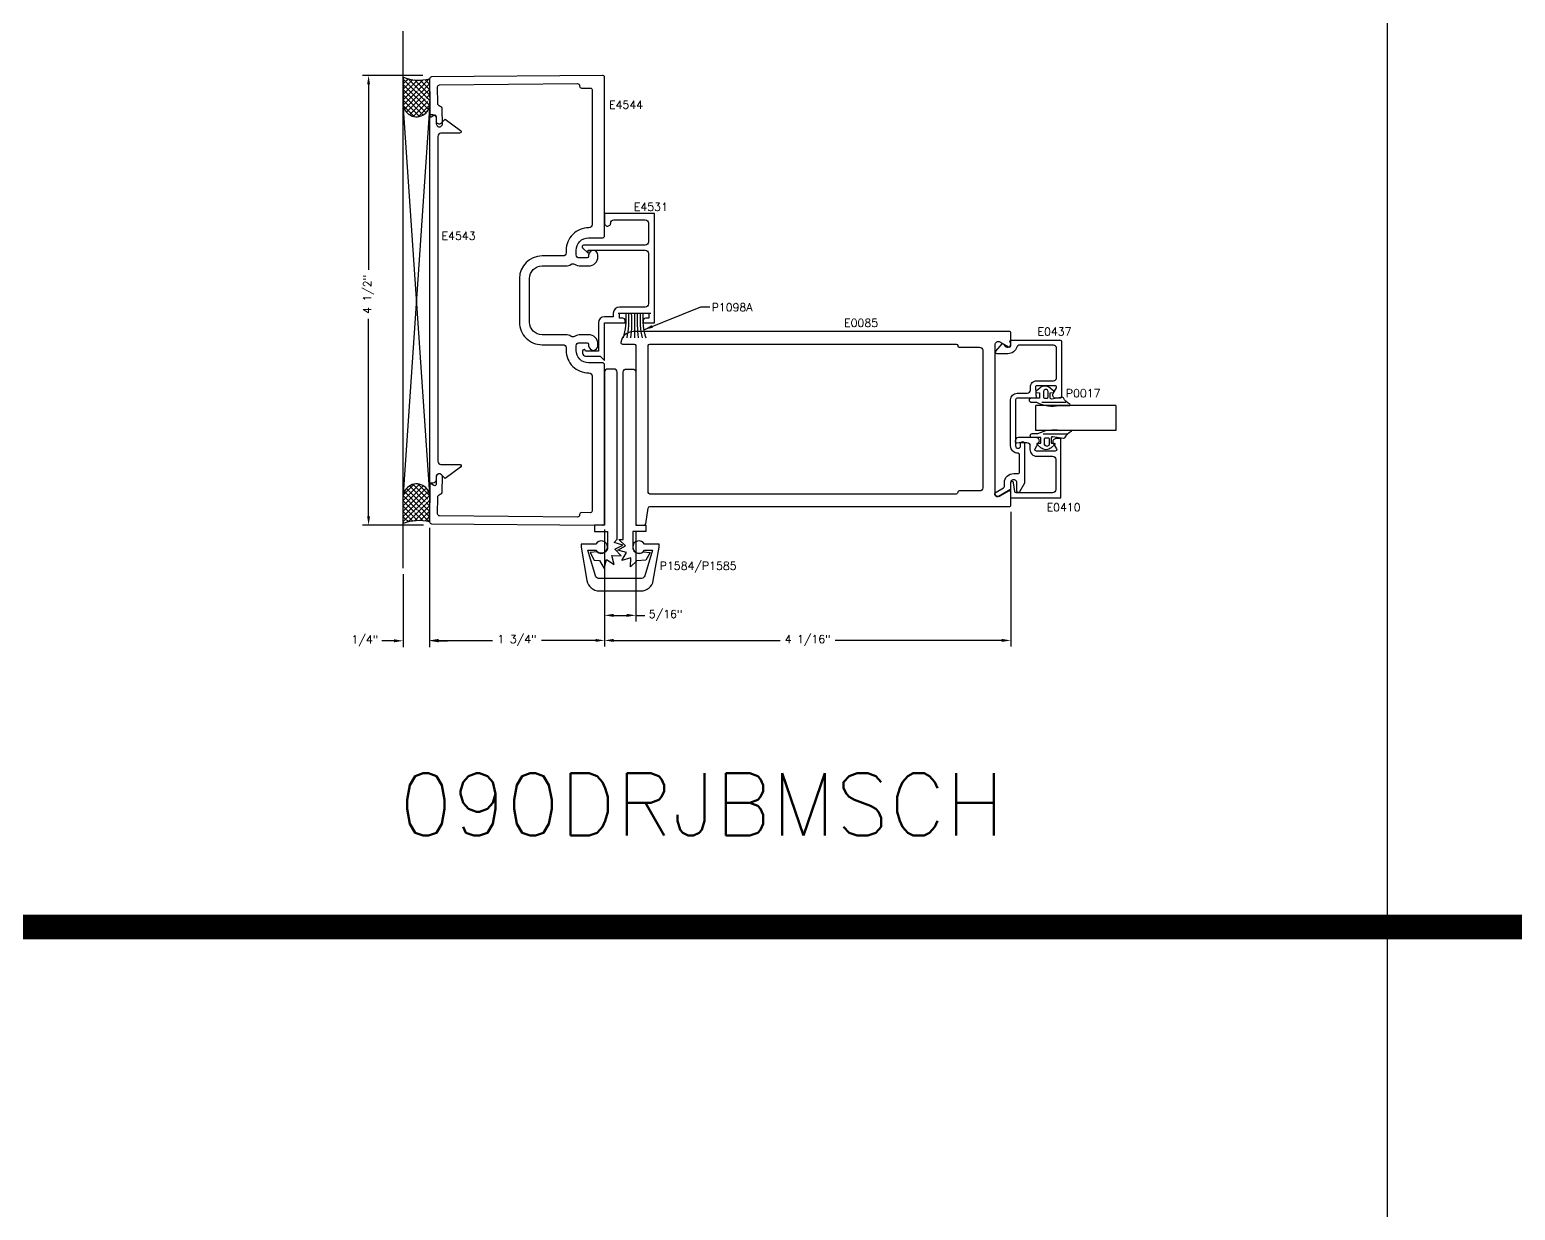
# Model space of a CAD drawing. Extents: x 0 to 130, y 0 to 90.
# Drawn here: x 14.98 to 29.83, y 57.05 to 68.85 of the extents above; entities that cross this region are included whole.
import ezdxf

# ---------------------------------------------------------------- set-up
doc = ezdxf.new("R2010")
doc.units = 0
doc.header["$MEASUREMENT"] = 0
doc.header["$PDMODE"] = 3
doc.layers.get('DEFPOINTS').update_dxf_attribs({"linetype": 'CONTINUOUS'})
for name, color, linetype in [('R-ANNO-DIMS', 3, 'CONTINUOUS'), ('R-ANNO-TEXT', 6, 'CONTINUOUS'), ('R-DET1', 4, 'CONTINUOUS'), ('R-DET2', 2, 'CONTINUOUS'), ('R-DET3', 5, 'CONTINUOUS'), ('R-OTLN', 1, 'CONTINUOUS'), ('R-PAT1', 5, 'CONTINUOUS'), ('TITLE', 7, 'CONTINUOUS')]:
    doc.layers.add(name, color=color, linetype=linetype)
doc.styles.get("Standard").update_dxf_attribs({"font": 'simplex'})
doc.dimstyles.new('1X', dxfattribs={"dimscale": 0, "dimtxt": 0.08, "dimasz": 0.09, "dimexe": 0.062, "dimexo": 0.062, "dimgap": 0.045, "dimtad": 0, "dimdec": 4, "dimzin": 4, "dimtxsty": 'STANDARD', "dimcen": 0, "dimazin": 3, "dimtp": 0.02, "dimtfac": 1, "dimtdec": 4, "dimtofl": 0, "dimtmove": 0, "dimatfit": 3, "dimtolj": 1, "dimtzin": 4})

# ---------------------------------------------------------------- blocks, each defined once
blk = doc.blocks.new('*D34')
at = {"layer": 'DEFPOINTS', "color": 0}
for p in [(20.72757137203157, 63.89698920766347), (21.0395713720316, 63.89698920766347), (21.0395713720316, 62.99605034552312)]:
    blk.add_point(p, dxfattribs=at)
at = {"layer": 'R-ANNO-DIMS', "color": 0}
for p, q in [((20.72757137203157, 63.83498920766348), (20.72757137203157, 62.93405034552313)), ((21.0395713720316, 63.83498920766348), (21.0395713720316, 62.93405034552313)), ((20.81757137203157, 62.99605034552312), (20.9495713720316, 62.99605034552312)), ((21.0395713720316, 62.99605034552312), (21.1295713720316, 62.99605034552312))]:
    blk.add_line(p, q, dxfattribs=at)
for points in [[(20.81757137203157, 63.01105034552312), (20.81757137203157, 62.98105034552312), (20.72757137203157, 62.99605034552312)], [(20.9495713720316, 63.01105034552312), (20.9495713720316, 62.98105034552312), (21.0395713720316, 62.99605034552312)]]:
    blk.add_solid(points, dxfattribs=at)
at = {"layer": 'R-ANNO-DIMS', "color": 0, "insert": (21.33838089584112, 62.99605034552312), "char_height": 0.08, "attachment_point": 5}
blk.add_mtext('\\A1;5/16"', dxfattribs=at)
blk = doc.blocks.new('*D35')
at = {"layer": 'DEFPOINTS', "color": 0}
for p in [(18.97781253737924, 63.93225988324691), (20.72757137203157, 63.91716450658701), (20.72757137203157, 62.7453210521153)]:
    blk.add_point(p, dxfattribs=at)
at = {"layer": 'R-ANNO-DIMS', "color": 0}
for p, q in [((18.97781253737924, 63.87025988324691), (18.97781253737924, 62.6833210521153)), ((20.72757137203157, 63.85516450658701), (20.72757137203157, 62.6833210521153)), ((19.06781253737924, 62.7453210521153), (19.6076919547054, 62.7453210521153)), ((20.63757137203157, 62.7453210521153), (20.0976919547054, 62.7453210521153))]:
    blk.add_line(p, q, dxfattribs=at)
for points in [[(19.06781253737924, 62.7603210521153), (19.06781253737924, 62.7303210521153), (18.97781253737924, 62.7453210521153)], [(20.63757137203157, 62.7603210521153), (20.63757137203157, 62.7303210521153), (20.72757137203157, 62.7453210521153)]]:
    blk.add_solid(points, dxfattribs=at)
at = {"layer": 'R-ANNO-DIMS', "color": 0, "insert": (19.8526919547054, 62.7453210521153), "char_height": 0.08, "attachment_point": 5}
blk.add_mtext('\\A1;1 3/4"', dxfattribs=at)
blk = doc.blocks.new('*D36')
at = {"layer": 'DEFPOINTS', "color": 0}
for p in [(18.97236226771744, 68.39731440166048), (18.36817989764812, 63.89726064478563), (18.97763800666927, 63.89726064478563)]:
    blk.add_point(p, dxfattribs=at)
at = {"layer": 'R-ANNO-DIMS', "color": 0}
for p, q in [((18.91036226771744, 68.39731440166048), (18.30617989764812, 68.39731440166048)), ((18.36817989764812, 68.30731440166048), (18.36817989764812, 66.45097365401037)), ((18.36817989764812, 63.98726064478564), (18.36817989764812, 65.96097365401036)), ((18.91563800666927, 63.89726064478563), (18.30617989764812, 63.89726064478563))]:
    blk.add_line(p, q, dxfattribs=at)
for points in [[(18.35317989764812, 68.30731440166048), (18.38317989764812, 68.30731440166048), (18.36817989764812, 68.39731440166048)], [(18.35317989764812, 63.98726064478564), (18.38317989764812, 63.98726064478564), (18.36817989764812, 63.89726064478563)]]:
    blk.add_solid(points, dxfattribs=at)
at = {"layer": 'R-ANNO-DIMS', "color": 0, "insert": (18.36817989764811, 66.20597365401036), "char_height": 0.08, "attachment_point": 5, "rotation": 90}
blk.add_mtext('\\A1;4 1/2"', dxfattribs=at)
blk = doc.blocks.new('*D37')
at = {"layer": 'DEFPOINTS', "color": 0}
for p in [(24.78957029291364, 64.09448921050193), (20.72757137203157, 63.89698920766347), (24.78957029291364, 62.7453210521153)]:
    blk.add_point(p, dxfattribs=at)
at = {"layer": 'R-ANNO-DIMS', "color": 0}
for p, q in [((24.78957029291364, 64.03248921050194), (24.78957029291364, 62.6833210521153)), ((20.72757137203157, 63.83498920766348), (20.72757137203157, 62.6833210521153)), ((20.81757137203157, 62.7453210521153), (22.48309464199642, 62.7453210521153)), ((24.69957029291364, 62.7453210521153), (23.0340470229488, 62.7453210521153))]:
    blk.add_line(p, q, dxfattribs=at)
for points in [[(20.81757137203157, 62.7603210521153), (20.81757137203157, 62.7303210521153), (20.72757137203157, 62.7453210521153)], [(24.69957029291364, 62.7603210521153), (24.69957029291364, 62.7303210521153), (24.78957029291364, 62.7453210521153)]]:
    blk.add_solid(points, dxfattribs=at)
at = {"layer": 'R-ANNO-DIMS', "color": 0, "insert": (22.75857083247261, 62.7453210521153), "char_height": 0.08, "attachment_point": 5}
blk.add_mtext('\\A1;4 1/16"', dxfattribs=at)
blk = doc.blocks.new('*D38')
at = {"layer": 'DEFPOINTS', "color": 0}
for p in [(18.71336613589012, 63.46851755550666), (18.97781253737924, 62.7453210521153), (18.97781253737924, 62.74154336999693)]:
    blk.add_point(p, dxfattribs=at)
at = {"layer": 'R-ANNO-DIMS', "color": 0}
for p, q in [((18.71336613589012, 63.40651755550666), (18.71336613589012, 62.67954336999694)), ((18.62336613589012, 62.74154336999693), (18.50208042160441, 62.74154336999693)), ((19.06781253737924, 62.74154336999693), (19.15781253737924, 62.74154336999693)), ((18.97781253737924, 62.6833210521153), (18.97781253737924, 62.67954336999694))]:
    blk.add_line(p, q, dxfattribs=at)
for points in [[(18.62336613589012, 62.75654336999693), (18.62336613589012, 62.72654336999693), (18.71336613589012, 62.74154336999693)], [(19.06781253737924, 62.75654336999693), (19.06781253737924, 62.72654336999693), (18.97781253737924, 62.74154336999693)]]:
    blk.add_solid(points, dxfattribs=at)
at = {"layer": 'R-ANNO-DIMS', "color": 0, "insert": (18.33136613589012, 62.74154336999693), "char_height": 0.08, "attachment_point": 5}
blk.add_mtext('\\A1;1/4"', dxfattribs=at)
blk = doc.blocks.new('WEATHERING')
at = {"layer": 'R-DET2'}
for p, q in [((-4.440892098500626e-16, -0.2206595318227862), (-4.440892098500626e-16, 0.1073404681772168)), ((-4.440892098500626e-16, -0.05665953182278471), (-0.2419998332120277, -0.05665953327218531))]:
    blk.add_line(p, q, dxfattribs=at)
for centre, radius, start, end in [((-0.04701296953432932, 0.7531408851622032), 0.7273511270841966, 254.2861522093588, 273.7059457995631), ((-0.0561369796856046, 0.9847608288750038), 0.9863595949626109, 259.086238136679, 273.2626548731775), ((-0.03567103497577806, -0.8670387713873531), 0.7273511270841966, 87.09622989003036, 106.5160234802343), ((-0.08379120612543334, 1.279711569755818), 1.310925754040591, 263.0593660100825, 273.664705989525), ((-0.04155143705471476, -1.098763752255092), 0.9863595949626109, 87.53952081641549, 101.715937552914), ((-0.06507359870018137, -1.39407274923563), 1.310925754040591, 87.1374697000681, 97.74280967951063)]:
    blk.add_arc(centre, radius, start, end, dxfattribs=at)
blk = doc.blocks.new('HINGE')
at = {"layer": 'R-DET3'}
for points in [[(-0.5504516072961962, -0.2132553575787881), (-0.5274420622753482, -0.1252360390243865), (-0.449450493344635, -0.1720778448880935), (-0.472575177516994, -0.08408870588345962), (-0.3816341280943618, -0.08665095699504377), (-0.4449465884052444, -0.02131817831364913), (-0.3644413154353927, 0.02105800160971683), (-0.4516609155652134, 0.04693426397587075), (-0.4217000000000013, 0.08106337992450108), (-0.4217000000000013, 1.749999999999999, 0.4142135623730946), (-0.4527000000000072, 1.780999999999999), (-0.515500000000003, 1.781000000000005, 0.414213562373095), (-0.5465000000000089, 1.749999999999999), (-0.5465000000000089, 0.2185000000000059), (-0.6465000000000014, 0.2185000000000059), (-0.6465000000000014, 0.1560000000000059), (-0.5160000000000053, 0.1560000000000059), (-0.5160000000000053, 0, -0.6426365562521192), (-0.6194255303579226, -0.04723717778322545), (-0.6906268464034255, -0.05198400108686485), (-0.6489259430765628, -0.1300879977942486), (-0.5954383643907519, -0.1341792468565046)], [(-0.3267813466039762, -0.05333971654884895), (-0.4152067435945064, -0.03194371767252413), (-0.3369665757218296, 0.01448166043153254), (-0.4035274869935606, 0.0765016950294326), (-0.3592999999999904, 0.07751187253185954), (-0.3592999999999904, 1.749999999999999, -0.4142135623730903), (-0.3282999999999845, 1.780999999999999), (-0.2654999999999887, 1.781000000000005, -0.4142135623731008), (-0.2344999999999828, 1.749999999999999), (-0.2344999999999828, 0.2185000000000059), (-0.1344999999999903, 0.2185000000000059), (-0.1344999999999903, 0.1560000000000059), (-0.2649999999999864, 0.1560000000000059), (-0.2649999999999864, 0, 0.6426365562521166), (-0.1615744696420691, -0.04723717778322456), (-0.09037315359656617, -0.05198400108686485), (-0.1320740569234289, -0.1300879977942486), (-0.2245997715330361, -0.1371652623186863), (-0.2855361808034615, -0.1984176215634488), (-0.2846374888776033, -0.1074449226166223), (-0.372189008194507, -0.1321748855391407)], [(-0.1820305079571227, -0.4375, 0.3639702342662027), (-0.05892953883058993, -0.3342060222083632), (0, 0), (0, 0.03100000000000591), (-0.1482298424546293, 0.03100000000000058, 3.766779275656965), (-0.1482298424546258, -0.0309999999999917), (-0.0668395024245001, -0.0309999999999917), (-0.1450199045998932, -0.2868830935076687, -0.3639702342662029), (-0.1755489449432659, -0.3125), (-0.60545105505674, -0.3125, -0.363970234266202), (-0.635980095400118, -0.2868830935076687), (-0.7141604975755058, -0.0309999999999917), (-0.6327701575453943, -0.0309999999999917, 3.766779275658193), (-0.6327701575453837, 0.03099999999999348), (-0.7809999999999988, 0.03100000000000591), (-0.7809999999999988, 0), (-0.722070461169416, -0.3342060222083632, 0.3639702342662023), (-0.5989694920428974, -0.4375)]]:
    blk.add_lwpolyline(points, format="xyb", close=True, dxfattribs=at)
blk = doc.blocks.new('S')
at = {"layer": 'R-DET2'}
for p, q in [((4.541556015558026, 7.201456193168623), (4.541555604291403, 8.003590023514365)), ((4.541555604291403, 8.003590023514365), (4.791555604291403, 8.003590023514365)), ((4.791556015558026, 7.201456193168623), (4.791555604291403, 8.003590023514365)), ((4.791556015558026, 7.201456193168623), (4.541556015558026, 7.201456193168623))]:
    blk.add_line(p, q, dxfattribs=at)
blk = doc.blocks.new('GLASS')
at = {"layer": 'R-DET2'}
blk.add_blockref('S', (-4.541556015558026, -7.201456193168623), dxfattribs=at)
blk = doc.blocks.new('QUARTER_INCH_GLASS')
at = {"layer": 'R-DET2'}
blk.add_blockref('GLASS', (0, 0), dxfattribs=at)
blk = doc.blocks.new('1-4_P0017')
at = {"layer": 'R-DET2'}
for points in [[(-0.1267523879662509, 0.09285736880455886), (-0.130864172818101, 0.190965940687164, -0.2804744537316808), (-0.1146713115216027, 0.2007469999770137, 0.1690634905219287), (-0.05271572084824783, 0.1318408093168131, -0.3788088368526451), (-0.04483485031198065, 0.1211881925994902), (-0.06404886197022464, 0.0158715574274737, 0.3462419148266733), (-0.05408691498930729, 0), (0, 0), (0.001110865077922796, 0.03019724594199147, -0.6086559015379466), (0.01425560596722697, 0.03560061290069427), (0.04656627681494818, -0.0009520256989077325, -0.3786170875212405), (0.04656627681494818, -0.104047974301082), (0.01425560596722697, -0.140600612900684, -0.6086559015379387), (0.001110865077924572, -0.1351972459419812), (0, -0.1049999999999898), (-0.05499999999999972, -0.1049999999999898), (-0.05499999999999972, -0.1899999999999977, -0.9999999999999999), (-0.09500000000000064, -0.1899999999999977), (-0.09499999999999886, -0.1349604927323327, -0.1753644488707544)], [(0.03150103251055469, -0.05094348725565112, -0.341998713119647), (0.01213611577951745, -0.06594348725565169), (-0.04654634258600154, -0.06594348725565169, -0.414213562373095), (-0.05454634258600066, -0.05794348725565612), (-0.05454634258600066, -0.02894348725565976, -0.4142135623730958), (-0.04654634258600154, -0.02094348725564998), (0.01213611577951745, -0.02094348725564998, -0.341998713119647), (0.03150103251055469, -0.03594348725565055, -0.1270166537925822)]]:
    blk.add_lwpolyline(points, format="xyb", close=True, dxfattribs=at)
blk.add_lwpolyline([(-0.09454634258599981, -0.08175369667686994), (-0.0942987305522518, 0.1580223409793007)], dxfattribs=at)

msp = doc.modelspace()

# ---------------------------------------------------------------- hatches: boundary and pattern name
at = {"layer": 'R-PAT1'}
h = msp.add_hatch(dxfattribs=at)
h.set_pattern_fill('ANSI37', color=256, scale=0.3, style=0)
h.set_pattern_definition([(45, (9.139003074117337, 61.49484513495591), (-0.02651650429449553, 0.02651650429449553), []), (135, (9.139003074117337, 61.49484513495591), (-0.02651650429449553, -0.02651650429449553), [])])
edge = h.paths.add_edge_path()
edge.add_line((18.97781253737924, 68.36171853208003), (18.98118098008161, 68.11682864829126))
edge.add_line((18.71361417364754, 68.37941366945694), (18.71370613639161, 68.11682864829126))
edge.add_arc((18.84744355823661, 68.11682864829126), 0.1337374218449998, 180.0000000008725, 368.2968632308441)
edge.add_arc((18.87458598705016, 68.80165074544634), 0.4518805960098387, 249.1313715685075, 283.2051082673993)
h = msp.add_hatch(dxfattribs=at)
h.set_pattern_fill('ANSI37', color=256, scale=0.3, style=0)
h.set_pattern_definition([(315, (9.139003074117337, 70.79913328037104), (-0.02651650429449553, -0.02651650429449553), []), (225, (9.139003074117337, 70.79913328037104), (-0.02651650429449553, 0.02651650429449553), [])])
edge = h.paths.add_edge_path()
edge.add_line((18.97781253737924, 63.93225988324691), (18.98118098008161, 64.17714976703569))
edge.add_line((18.71361417364754, 63.91456474587001), (18.71370613639161, 64.17714976703569))
edge.add_arc((18.84744355823661, 64.17714976703569), 0.1337374218449998, 351.7031367691559, 539.9999999991276)
edge.add_arc((18.87458598705016, 63.49232766988062), 0.4518805960098387, 76.79489173260066, 110.8686284314925)

# ---------------------------------------------------------------- linework, layer by layer
at = {"layer": 'R-DET1', "color": 4, "linetype": 'CONTINUOUS'}
msp.add_lwpolyline([(19.27818108008161, 64.50624459547535, -0.7220754185484303), (19.28713948008161, 64.47921348554968), (19.13402258008161, 64.36524511554968), (19.09610138008161, 64.40316617554969, 0.6681788512054427), (19.04318100210391, 64.3812458755497), (19.04318112224592, 64.34924532554969, -0.4142136568547753), (19.01218111008161, 64.31824532338538), (18.98118098008161, 64.31824518554969), (18.98118098008161, 68.00624518554969), (19.01218110008097, 68.00624518554967, -0.4142137513425706), (19.04318112008161, 67.97524518554968), (19.04318103008161, 67.94324418554967, 0.6681815248865433), (19.09610151529878, 67.92132405033468), (19.13402258008161, 67.95924518554968), (19.2871395220558, 67.84527624192039, -0.7220739041827239), (19.27818108008161, 67.81824518554969), (19.09218108008161, 67.81824518554969, 0.414213562373095), (19.06118108008161, 67.78724518554968), (19.06118105008161, 64.53724508554969, 0.414213562373095), (19.09218108008161, 64.50624505554968)], format="xyb", close=True, dxfattribs=at)
at = {"layer": 'R-DET1'}
msp.add_lwpolyline([(20.56257037203157, 66.64923059662833), (21.13457137203157, 66.64923059662833, -0.414213562373095), (21.16557137203157, 66.61823059662834), (21.16557137203157, 66.11073159662833, -0.414213562373095), (21.13457137203157, 66.07973159662832), (20.87657237203157, 66.07973259662833, 0.414213562373095), (20.81457237203157, 66.01773259662832), (20.81457137203157, 65.98273259662832), (20.72757137203157, 65.98273259662832, 0.414213562373095), (20.66557137203157, 65.92073259662833), (20.66557137203157, 65.63923259662833), (20.53757137203157, 65.63923259662833, 0.9999999999999999), (20.50757137203157, 65.63923259662833), (20.50757137203157, 65.62023259662833, 0.414213562373095), (20.53857137203157, 65.58923259662832), (20.68457137203157, 65.58923159662832), (20.72757137203157, 65.54623159662833), (20.72757137203157, 65.92073259662833), (20.93457137203157, 65.92073259662833), (20.93457137203157, 65.94473259662833, 0.414213562373095), (20.91157137203157, 65.96773259662832), (20.87657237203157, 65.96773159662833), (20.87657237203157, 66.01773259662832), (21.17157237203157, 66.01773259662832), (21.17157237203157, 65.96773159662833), (21.13757137203157, 65.96773259662832, 0.414213562373095), (21.11457137203157, 65.94473259662833), (21.11457137203157, 65.92073259662833), (21.22757137203157, 65.92073259662833), (21.22757137203157, 67.01448259662833), (20.72757137203157, 67.01448259662833), (20.72757137203157, 66.92048259662833, 1.016015369141828), (20.78957137203157, 66.92148159662833, -0.414213562373095), (20.82057137203157, 66.95248159662833), (21.13457137203157, 66.95248159662833, -0.414213562373095), (21.16557137203157, 66.92148159662833), (21.16557137203157, 66.73023059662833, -0.414213562373095), (21.13457137203157, 66.69923059662833), (20.51742137203157, 66.69923159662832, 0.668178637919291), (20.50692083633095, 66.67388106092771), (20.56257137203157, 66.61823059662834)], format="xyb", close=True, dxfattribs=at)
for points in [[(24.78750644271982, 64.69227767979615), (24.78750644271982, 65.15328152672056, -0.4142135623730961), (24.85250644271981, 65.21828152672056), (24.95451944271981, 65.21828152672056, 0.414213562373095), (24.98551944271982, 65.24928152672057), (24.98551944271982, 65.27828152672056, -0.4142135623730971), (25.05051944271982, 65.34328152672056), (25.21650544271982, 65.34328152672056, 0.4142135623730909), (25.24750544271981, 65.37428152672057), (25.24750544271981, 65.66827652672056, 0.414213562373097), (25.21650544271982, 65.69927652672057), (24.87946507022845, 65.69927652672057, 0.3256627348960042), (24.84995667735562, 65.67777677672056, -0.3256627348960061), (24.76143149873711, 65.61327752672057), (24.65305179180746, 65.61327752672057, -0.6370702608074877), (24.64156112516068, 65.63791934086586), (24.70251420303099, 65.71056039039748, -0.4779725156330272), (24.71807470732594, 65.71026350558661), (24.73365561985462, 65.69018679433931, 0.8690679817257174), (24.78693180479654, 65.72069792015503), (24.78098851355516, 65.73556821935632, -0.5305087645628392), (24.7902743198017, 65.74927952672056), (25.28250844271982, 65.74927952672056, -0.414213562373095), (25.29750844271982, 65.73427952672056), (25.29750844271982, 65.18327752672056, -0.414213562373095), (25.28250844271982, 65.16827752672056), (25.24001107547888, 65.16827752672056, -0.5773590294055263), (25.21316469531932, 65.2147782322635), (25.24549766821993, 65.27077718532881, 0.577359029405527), (25.23250748427176, 65.29327752672056), (25.0505204010969, 65.29327752672056, 0.5773411719359663), (25.03752981535597, 65.27077788125513), (25.04301280981693, 65.16827752672056), (24.85250544271982, 65.16827752672056, 0.414213562373095), (24.83750544271982, 65.15327752672056), (24.83750544271982, 64.69228012672056, 0.9999999999999999), (24.88750844271982, 64.69228012672056), (24.88750844271982, 64.71428322672055, -0.9999999999999999), (24.92750544271982, 64.71428322672055), (24.92750544271982, 64.31728012672056), (24.87749689633706, 64.23066084824724, -0.7673308307992981), (24.84950644271981, 64.23816072256737), (24.84950644271981, 64.32181079593535, 1.005703951557746), (24.7875084427224, 64.32216242675142), (24.78750637241788, 64.26316214085489, -0.2679461651077127), (24.78000606336299, 64.25017210771082), (24.66800356983141, 64.18551099083025, -0.9999753425578025), (24.6430049680374, 64.2288097526464), (24.71800677428241, 64.2721146181596, 0.2679423533374695), (24.72550644271982, 64.28510480778297), (24.72550644271982, 64.32216522672056, -0.4142135623730981), (24.81850644271982, 64.41516522672056), (24.86250644271982, 64.41516522672056, 0.4142135623731037), (24.87750644271982, 64.43016462672055), (24.87750644271982, 64.60227862672195, 0.4142119352166017), (24.86250652605176, 64.61727862672171, -0.414211935216602), (24.78750544271982, 64.69228012672056)], [(24.83346653441948, 64.73542766723715, 0.455991135179026), (24.85056694856366, 64.72057566723716), (24.87346644856366, 64.72381166723716), (24.95050524856367, 64.72381366723715, -0.414213562373095), (24.98150524856366, 64.69281366723715), (24.98150505393801, 64.65400166780307, 0.4157347223605668), (25.04665334856367, 64.58881266723715), (25.20746657856366, 64.58881166723715, -0.414213562373095), (25.23846657856366, 64.55781166723716), (25.23846657856366, 64.25381466723715, -0.414213562373095), (25.20746657856366, 64.22281466723715), (24.84375994856367, 64.22281166723715, -0.3788668861742498), (24.82887175131765, 64.2359836675753), (24.81835434655503, 64.32164065471235, 0.9407073484462662), (24.78846634856367, 64.31981266723716), (24.78846644856366, 64.17281366723715), (25.28846642596366, 64.17281366723715), (25.28846642596366, 64.76381306723715), (25.24115988856366, 64.76381466072696, 0.5773503096053217), (25.21431310856367, 64.71731466723715), (25.24664485856366, 64.66131266723715, -0.5773499475982407), (25.23365447856367, 64.63881265949209), (25.04650494856367, 64.63881266723715, -0.5773500587095051), (25.0335145627711, 64.6613126590345), (25.0716197525981, 64.7273127226443, 0.5773539268997976), (25.04477304856366, 64.77381316723715), (24.86446664856366, 64.77381306723716, 0.4142112813889879), (24.83346654856366, 64.74281306723715), (24.83346654856366, 64.73542766723715)]]:
    msp.add_lwpolyline(points, format="xyb", dxfattribs=at)
at = {"layer": 'R-DET3'}
for p, q in [((18.71336613589012, 63.46851755550666), (18.71336613589012, 68.84005937224529)), ((18.98118098008161, 68.11682864829126), (18.71370613639161, 64.2076619228081)), ((18.98118098008161, 64.2076619228081), (18.71370613639161, 68.11682864829126))]:
    msp.add_line(p, q, dxfattribs=at)
at = {"layer": 'R-OTLN'}
for points in [[(20.70757137203157, 66.77198920766347, 0.414213562373147), (20.72757137203157, 66.79198920766348), (20.72757137203157, 68.37681390873993, 0.4167718538054227), (20.7073968413216, 68.39681314720123), (18.99763724513055, 68.3818923012513, 0.4142135623731082), (18.97781253737924, 68.36171853208003), (18.98106006226536, 67.98958903911836, 0.5773509043425055), (18.99312007768794, 67.98276582585557), (19.02147538337339, 67.99946845013554, -0.5773509043425324), (19.04408791229072, 67.98667492526782), (19.04472837209764, 67.91328550053134, 1.000026774158872), (19.10672609132457, 67.91382654643037), (19.10547485295198, 68.05719414410967, 0.3350127020975492), (19.08271554929057, 68.08680855481232, -0.3350128733440326), (19.05995624546257, 68.11642298460595), (19.05850761406425, 68.28241970107479, -0.4142135623730894), (19.07833232181556, 68.30259347024604), (20.45739684132161, 68.31462838398268, -0.4167718538054416), (20.47757137203157, 68.2946291455214), (20.47757137203157, 68.2899780298411, 0.4167718538054621), (20.49774590274154, 68.26997879137981), (20.5874404739991, 68.27076154404472, -0.4167718538054405), (20.60257137203157, 68.25576211519876), (20.60257137203157, 66.90297140373036, -0.4176721342937116), (20.57120577123342, 66.87197355967537, 0.4176721342937165), (20.34355221705324, 66.64698920766347), (20.34355221705324, 66.62202095356047, -0.414213562373112), (20.31255221705324, 66.59102095356046), (20.10257137203157, 66.59102095356047, 0.4142135623730962), (19.87757137203157, 66.36602095356047), (19.87757137203157, 66.14698920766347), (19.87757137203157, 65.92795746176648, 0.4142135623730961), (20.10257137203157, 65.70295746176649), (20.31255221705324, 65.70295746176649, -0.4142135623731118), (20.34355221705324, 65.67195746176648), (20.34355221705324, 65.64698920766348, 0.4176721342937255), (20.57120577123341, 65.42200485565168, -0.4176721342937207), (20.60257137203157, 65.39100701159671), (20.60257137203157, 64.03821630012818, -0.4167718538054404), (20.5874404739991, 64.02321687128222), (20.49774590274153, 64.02399962394713, 0.4167718538054491), (20.47757137203157, 64.00400038548585), (20.47757137203157, 63.99934926980555, -0.4167718538053901), (20.4573968413216, 63.97935003134427), (19.07833232181556, 63.99138494508093, -0.4142135623730921), (19.05850761406424, 64.01155871425217), (19.05995624537469, 64.17755542065173, -0.3350130380585945), (19.08271556690579, 64.20716985532611, 0.3350129353105847), (19.10547488833689, 64.23678427854594), (19.10672609219722, 64.38015196889278, 1.000028389141318), (19.04472837297029, 64.3806930147918), (19.04408791197906, 64.30730345434644, -0.5773505075162344), (19.02147539844798, 64.29450992041549), (18.9931200687755, 64.31121251335588, 0.5773505075164487), (18.98106006155892, 64.30438929525938), (18.97781253737924, 63.93225988324691, 0.4142135623730818), (18.99763724513056, 63.91208611407566), (20.7073968413216, 63.89716526812572, 0.4167718538054227), (20.72757137203157, 63.91716450658701), (20.72757137203157, 65.50198920766347, 0.414213562373056), (20.70757137203157, 65.52198920766347), (20.56855221705324, 65.52198920766347, -0.414213562373095), (20.44355221705324, 65.64698920766347), (20.44355221705324, 65.69195746176648, -0.4142135623730697), (20.47455221705324, 65.72295746176647), (20.55355221705324, 65.72295746176647, -0.414213562373095), (20.56855221705324, 65.70795746176648), (20.56855221705324, 65.69345746176649, 0.9999999999999999), (20.66155221705324, 65.69345746176649), (20.66155221705323, 65.70995746176648, 0.4142135623730839), (20.56855221705324, 65.80295746176647), (20.48855221705324, 65.80295746176648, 0.131916120248614), (20.42594004733196, 65.78614579848903, -0.2782092012679878), (20.39392565714019, 65.78672402153549, 0.1411141523355899), (20.33755221705324, 65.80295746176648), (20.10257137203157, 65.80295746176648, -0.414213562373095), (19.97757137203157, 65.92795746176648), (19.97757137203157, 66.14698920766347), (19.97757137203157, 66.36602095356047, -0.414213562373095), (20.10257137203157, 66.49102095356047), (20.33755221705324, 66.49102095356047, 0.1411141523355846), (20.39392565714019, 66.50725439379146, -0.2782092012679875), (20.42594004733196, 66.5078326168379, 0.1319161202486175), (20.48855221705324, 66.49102095356047), (20.56855221705324, 66.49102095356048, 0.4142135623731008), (20.66155221705323, 66.58402095356047), (20.66155221705324, 66.60052095356048, 0.9999999999999999), (20.56855221705324, 66.60052095356048), (20.56855221705324, 66.58602095356046, -0.4142135623730777), (20.55355221705324, 66.57102095356046), (20.47455221705324, 66.57102095356046, -0.4142135623730867), (20.44355221705324, 66.60202095356047), (20.44355221705324, 66.64698920766347, -0.414213562373095), (20.56855221705324, 66.77198920766347)], [(24.78957029291364, 64.09448921050193), (24.78957029291364, 64.22549052944515, 0.5773506329265241), (24.7670702787384, 64.23848090231783), (24.68007032220913, 64.18825132741573, -0.5773506329265214), (24.63357029291364, 64.21509809801927), (24.63357029291364, 65.70388142298431, -0.5773489087863664), (24.68007018334607, 65.73072827376019), (24.76707034593021, 65.68049917989309, 0.5773489087863661), (24.78957029291364, 65.69348921050194), (24.78957029291364, 65.82448921050192, 0.414213562373095), (24.77957029291364, 65.83448921050193), (21.01477979291364, 65.83448921050193, 0.3746931511525521), (20.89094743656307, 65.72653466504738, 0.4548701274340273), (20.90580731932514, 65.70948921050193), (21.02457137203159, 65.70948921050193, -0.414213562373095), (21.03957137203159, 65.69448921050193), (21.0395713720316, 63.91198920766347, 0.414213562373094), (21.0545713720316, 63.89698920766347), (21.12457137203159, 63.89698920766347, 0.4142135623730974), (21.13957137203159, 63.91198920766347), (21.16457137203159, 64.06948921050193, -0.4142135623730962), (21.17957137203159, 64.08448921050193), (24.77957029291364, 64.08448921050193, 0.4142135623730992)], [(24.47757029291364, 64.24048931050193), (24.27357129291364, 64.24048931050193, 0.4142135823059283), (24.25857134286603, 64.2254893094811), (24.2585713429341, 64.22448921152274, -0.414213582305594), (24.2435713429341, 64.20948921050193), (21.17957137203159, 64.20948921050193, -0.4142135623730776), (21.16457137203159, 64.22448921050193), (21.16457137203158, 65.69448921050193, -0.4142135623731037), (21.17957137203158, 65.70948921050193), (24.24357129291364, 65.70948921050193, -0.414213562373095), (24.25857129291364, 65.69448921050193), (24.25857129291364, 65.69348921050194, 0.414213562373095), (24.27357129291364, 65.67848921050194), (24.47757029291364, 65.67848921050194, -0.4142135623730948), (24.50857029291364, 65.64748921050193), (24.50857029291364, 64.27148931050193, -0.4142135623730966)]]:
    msp.add_lwpolyline(points, format="xyb", close=True, dxfattribs=at)
at = {"layer": 'R-PAT1'}
for p, q in [((18.71361417364754, 68.37941366945694), (18.71370613639161, 68.11682864829126)), ((18.97781253737924, 68.36171853208003), (18.98118098008161, 68.11682864829126)), ((18.71361417364754, 63.91456474587001), (18.71370613639161, 64.17714976703569)), ((18.97781253737924, 63.93225988324691), (18.98118098008161, 64.17714976703569))]:
    msp.add_line(p, q, dxfattribs=at)
for centre, radius, start, end in [((18.87458598705016, 68.80165074544634), 0.4518805960098387, 249.1313715685074, 283.2051082673992), ((18.84744355823661, 68.11682864829126), 0.1337374218449998, 180.0000000008725, 8.296863230844249), ((18.84744355823661, 64.17714976703569), 0.1337374218449998, 351.7031367691558, 179.9999999991276), ((18.87458598705016, 63.49232766988062), 0.4518805960098387, 76.79489173260077, 110.8686284314924)]:
    msp.add_arc(centre, radius, start, end, dxfattribs=at)
at = {"layer": 'TITLE'}
msp.add_line((28.55172558101486, 89.87895019504157), (28.55172558101486, 14.87895019504157), dxfattribs=at)
at = {"layer": 'TITLE', "const_width": 0.25}
msp.add_lwpolyline([(0.25, 59.87895019504157), (122.9080004981786, 59.87895019504157)], dxfattribs=at)

# ---------------------------------------------------------------- block references
at = {"layer": 'R-DET2', "rotation": 90}
for name, p in [('WEATHERING', (20.96964364905586, 66.01531920194628)), ('QUARTER_INCH_GLASS', (25.8406002563094, 64.84475220325803))]:
    msp.add_blockref(name, p, dxfattribs=at)
at = {"layer": 'R-DET2'}
msp.add_blockref('HINGE', (21.27407438629837, 63.67848920766347), dxfattribs=at)
at = {"layer": 'R-DET3', "xscale": -1, "rotation": 270}
msp.add_blockref('1-4_P0017', (25.18327376374091, 65.22327752672055), dxfattribs=at)
at = {"layer": 'R-DET3', "rotation": 270}
msp.add_blockref('1-4_P0017', (25.19424237366696, 64.71881315901874), dxfattribs=at)

# ---------------------------------------------------------------- texts
at = {"layer": 'R-ANNO-TEXT', "char_height": 0.08, "attachment_point": 4}
for s, insert in [('E4544', (20.77330797426912, 68.10424624663395)), ('\\A1;E4531', (21.02120098655707, 67.08174339986614)), ('E4543', (19.09850414458964, 66.79203237715792)), ('\\A1;P1098A', (21.79881515777645, 66.07737390322812)), ('E0085', (23.12307869925377, 65.92144361278986)), ('\\A1;E0437', (25.05706647279338, 65.83402871622403)), ('\\A1;P0017', (25.34011091415663, 65.21785323776217)), ('\\A1;E0410', (25.14808054136263, 64.07701234644155)), ('\\A1;P1584/P1585', (21.279809513754, 63.47839838199639))]:
    msp.add_mtext(s, dxfattribs=dict(at, insert=insert))
at = {"layer": 'TITLE'}
msp.add_text('090DRJBMSCH', height=0.625, dxfattribs=at).set_placement((18.67206937720572, 60.79269007937395))

# ---------------------------------------------------------------- dimensions: what is measured, and where the dimension line sits
at = {"layer": 'R-ANNO-DIMS'}
dim = msp.add_linear_dim(base=(18.36817989764812, 63.89726064478563), p1=(18.97236226771744, 68.39731440166048), p2=(18.97763800666927, 63.89726064478563), angle=90, dimstyle='1X', override={"dimscale": 1, "dimpost": '"'}, dxfattribs=at)
dim.commit()
dim.dimension.update_dxf_attribs({"geometry": '*D36', "text_midpoint": (18.36817989764811, 66.20597365401036), "dimtype": 160})
for base, p1, p2, picture, middle in [((24.78957029291364, 62.7453210521153), (20.72757137203157, 63.89698920766347), (24.78957029291364, 64.09448921050193), '*D37', (22.75857083247261, 62.7453210521153)), ((20.72757137203157, 62.7453210521153), (18.97781253737924, 63.93225988324691), (20.72757137203157, 63.91716450658701), '*D35', (19.8526919547054, 62.7453210521153)), ((21.0395713720316, 62.99605034552312), (20.72757137203157, 63.89698920766347), (21.0395713720316, 63.89698920766347), '*D34', (21.33838089584112, 62.99605034552312))]:
    dim = msp.add_linear_dim(base=base, p1=p1, p2=p2, dimstyle='1X', override={"dimscale": 1, "dimpost": '"'}, dxfattribs=at)
    dim.commit()
    dim.dimension.update_dxf_attribs({"geometry": picture, "text_midpoint": middle})
dim = msp.add_linear_dim(base=(18.97781253737924, 62.74154336999693), p1=(18.71336613589012, 63.46851755550666), p2=(18.97781253737924, 62.7453210521153), dimstyle='1X', override={"dimscale": 1, "dimpost": '"'}, dxfattribs=at)
dim.commit()
dim.dimension.update_dxf_attribs({"geometry": '*D38', "text_midpoint": (18.33136613589012, 62.74154336999693), "dimtype": 160})

# ---------------------------------------------------------------- leaders
at = {"layer": 'R-ANNO-TEXT'}
msp.add_leader([(21.12142364224569, 65.852737865487), (21.68988711562025, 66.08094353936168), (21.77988711562025, 66.08094353936168)], dimstyle='1X', override={"dimscale": 1}, dxfattribs=at)

doc.saveas('drawing.dxf')
